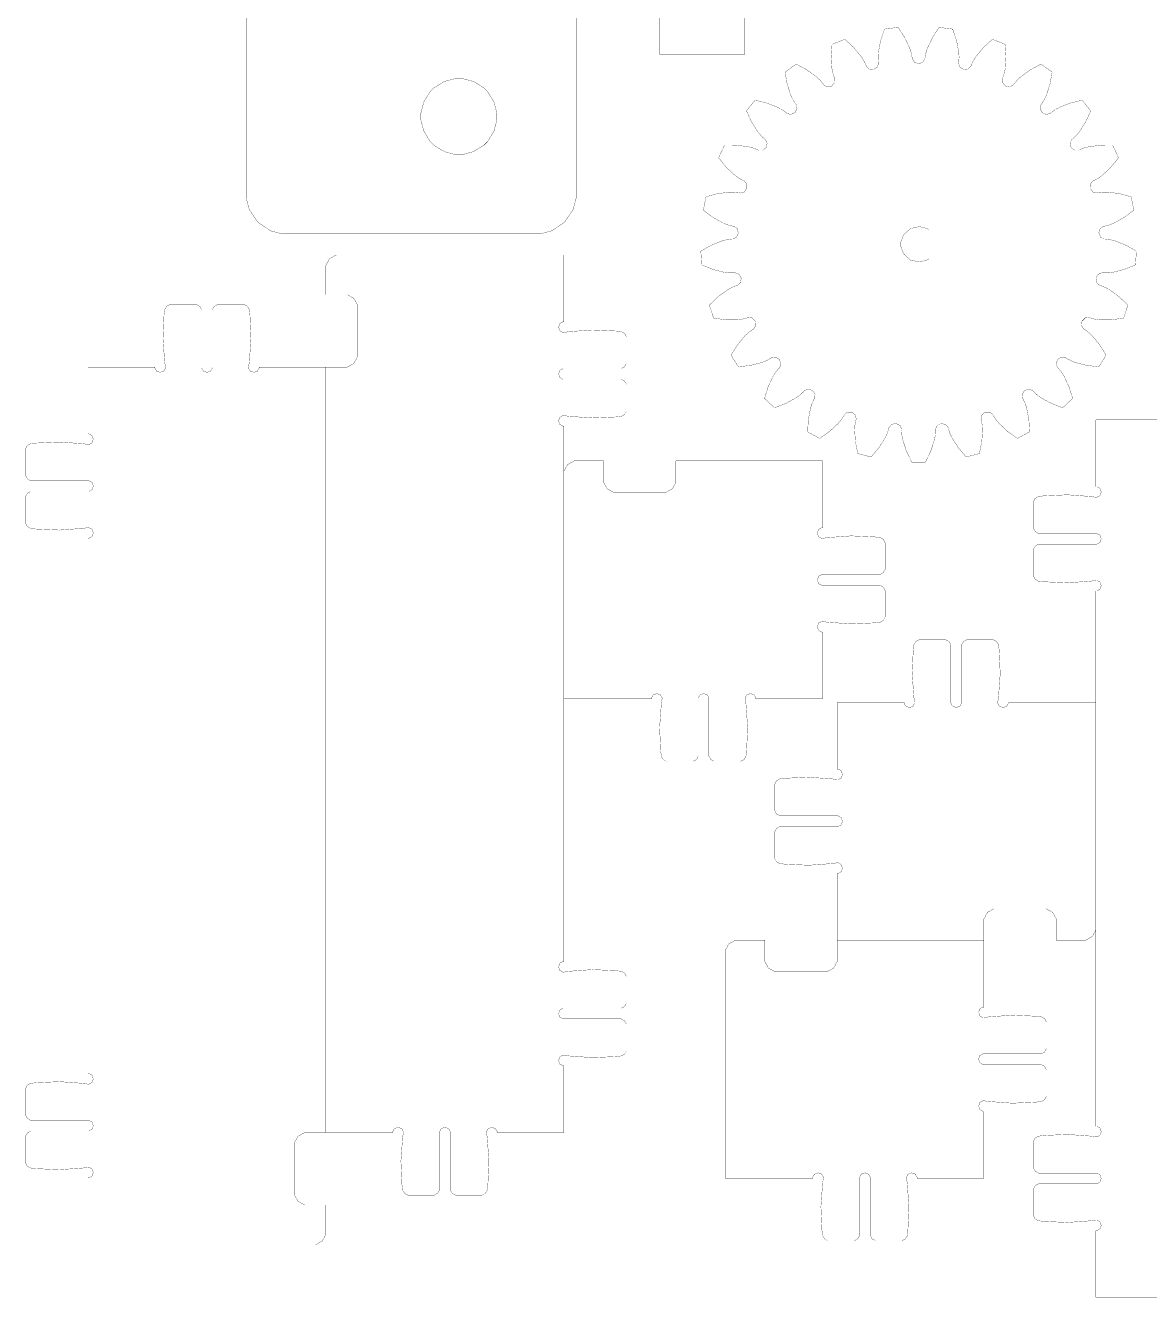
# Model space of a CAD drawing. Extents: x 0.1 to 11.9, y 0.1 to 11.9.
# Drawn here: x 4.918 to 8.461, y 0.097 to 4.106 of the extents above; entities that cross this region are included whole.
import ezdxf

# ---------------------------------------------------------------- set-up
doc = ezdxf.new("R2010")
doc.units = 0
doc.layers.get('0').update_dxf_attribs({"linetype": 'CONTINUOUS'})

msp = doc.modelspace()

# ---------------------------------------------------------------- linework, layer by layer
at = {"color": 1}
for points, const_width in [([(6.65414, 4.82053), (6.65414, 3.57443)], 0.00084), ([(6.91764, 4.01514), (6.91764, 4.22428)], 0.00084), ([(7.18539, 4.01514), (7.18539, 4.22428)], 0.00084), ([(5.61404, 4.19749), (5.61404, 3.57443)], 0.00084), ([(7.60682, 3.99154), (7.60585, 4.00667), (7.60678, 4.02219), (7.61382, 4.05875), (7.62597, 4.09472)], 0.000787), ([(7.66894, 4.10015), (7.66531, 4.09983), (7.6295, 4.09532), (7.62597, 4.09472)], 0.000787), ([(7.71317, 4.00493), (7.71035, 4.01986), (7.70557, 4.03467), (7.68967, 4.06831), (7.66894, 4.10015)], 0.000787), ([(7.75379, 4.00493), (7.75662, 4.01986), (7.76139, 4.03467), (7.77729, 4.06831), (7.79801, 4.10015)], 0.000787), ([(7.84099, 4.09472), (7.8374, 4.09532), (7.8016, 4.09983), (7.79801, 4.10015)], 0.000787), ([(7.86014, 3.99154), (7.86111, 4.00667), (7.86014, 4.02219), (7.85314, 4.05875), (7.84099, 4.09472)], 0.000787), ([(7.50097, 4.06261), (7.49756, 4.06142), (7.46397, 4.04818), (7.46067, 4.04671)], 0.000787), ([(7.56743, 3.98139), (7.56104, 3.99517), (7.55268, 4.00831), (7.52892, 4.03694), (7.50097, 4.06261)], 0.000787), ([(7.89953, 3.98139), (7.90593, 3.99517), (7.91428, 4.00831), (7.93804, 4.03694), (7.96599, 4.06261)], 0.000787), ([(8.00629, 4.04671), (8.00293, 4.04818), (7.96935, 4.06142), (7.96599, 4.06261)], 0.000787), ([(6.91764, 4.01514), (7.18539, 4.01514)], 0.00084), ([(7.46783, 3.94194), (7.46311, 3.95638), (7.46013, 3.97168), (7.4579, 4.00879), (7.46067, 4.04671)], 0.000787), ([(7.99914, 3.94194), (8.00385, 3.95638), (8.00678, 3.97168), (8.00906, 4.00879), (8.00629, 4.04671)], 0.000787), ([(7.3476, 3.98449), (7.34457, 3.98247), (7.31537, 3.96126), (7.31256, 3.95904)], 0.000787), ([(7.43218, 3.92236), (7.42253, 3.93408), (7.41118, 3.94476), (7.38108, 3.96658), (7.3476, 3.98449)], 0.000787), ([(7.56743, 3.98139), (7.56853, 3.97792), (7.57753, 3.96913), (7.5919, 3.96783), (7.60385, 3.97592), (7.60753, 3.98796), (7.60682, 3.99154)], 0.000787), ([(7.71317, 4.00493), (7.71332, 4.00131), (7.71989, 3.9905), (7.73346, 3.98574), (7.74701, 3.9905), (7.75358, 4.00125), (7.75379, 4.00493)], 0.000787), ([(7.86014, 3.99154), (7.85943, 3.98796), (7.86307, 3.97592), (7.875, 3.96783), (7.88937, 3.96913), (7.89839, 3.97792), (7.89953, 3.98139)], 0.000787), ([(8.03478, 3.92236), (8.04443, 3.93408), (8.05578, 3.94476), (8.08589, 3.96658), (8.11936, 3.98449)], 0.000787), ([(8.1544, 3.95904), (8.15153, 3.96126), (8.12235, 3.98247), (8.11936, 3.98449)], 0.000787), ([(7.34549, 3.85938), (7.33735, 3.87218), (7.33068, 3.88624), (7.31922, 3.92165), (7.31256, 3.95904)], 0.000787), ([(7.43218, 3.92236), (7.43414, 3.91928), (7.44504, 3.91303), (7.45925, 3.91531), (7.46881, 3.92611), (7.4694, 3.93864), (7.46783, 3.94194)], 0.000787), ([(7.99914, 3.94194), (7.9975, 3.93864), (7.9981, 3.92611), (8.00765, 3.91531), (8.02186, 3.91303), (8.03282, 3.91928), (8.03478, 3.92236)], 0.000787), ([(8.12147, 3.85938), (8.12961, 3.87218), (8.13629, 3.88624), (8.14774, 3.92165), (8.1544, 3.95904)], 0.000787), ([(7.21843, 3.87071), (7.21604, 3.868), (7.19303, 3.84017), (7.19081, 3.83729)], 0.000787), ([(7.31586, 3.83154), (7.3036, 3.8405), (7.28999, 3.84804), (7.25532, 3.86165), (7.21843, 3.87071)], 0.000787), ([(7.31586, 3.83154), (7.31853, 3.82904), (7.33062, 3.82568), (7.34381, 3.83149), (7.35042, 3.84424), (7.34782, 3.85656), (7.34549, 3.85938)], 0.000787), ([(8.12147, 3.85938), (8.11908, 3.85656), (8.11649, 3.84424), (8.1231, 3.83149), (8.13629, 3.82568), (8.14839, 3.82904), (8.1511, 3.83154)], 0.000787), ([(8.1511, 3.83154), (8.16336, 3.8405), (8.17697, 3.84804), (8.21158, 3.86165), (8.24854, 3.87071)], 0.000787), ([(8.2761, 3.83729), (8.27387, 3.84017), (8.25092, 3.868), (8.24854, 3.87071)], 0.000787), ([(7.24756, 3.74897), (7.23643, 3.75933), (7.22651, 3.77132), (7.20665, 3.80279), (7.19081, 3.83729)], 0.000787), ([(8.2194, 3.74897), (8.23053, 3.75933), (8.24046, 3.77132), (8.26031, 3.80279), (8.2761, 3.83729)], 0.000787), ([(7.22575, 3.71463), (7.21164, 3.72026), (7.19656, 3.72418), (7.15967, 3.72874), (7.12169, 3.72835)], 0.000787), ([(7.22575, 3.71463), (7.22894, 3.71283), (7.24154, 3.71262), (7.25287, 3.72151), (7.25608, 3.73557), (7.25054, 3.74685), (7.24756, 3.74897)], 0.000787), ([(8.2194, 3.74897), (8.21636, 3.74685), (8.21083, 3.73557), (8.21403, 3.72151), (8.22537, 3.71262), (8.23796, 3.71283), (8.24121, 3.71463)], 0.000787), ([(8.24121, 3.71463), (8.25532, 3.72026), (8.27035, 3.72418), (8.30729, 3.72874), (8.34526, 3.72835)], 0.000787), ([(7.12169, 3.72835), (7.12001, 3.72515), (7.10465, 3.69249), (7.10325, 3.68913)], 0.000787), ([(7.18012, 3.61768), (7.16683, 3.62494), (7.15419, 3.63411), (7.12711, 3.65961), (7.10325, 3.68913)], 0.000787), ([(8.28683, 3.61768), (8.30013, 3.62494), (8.31278, 3.63411), (8.33985, 3.65961), (8.36372, 3.68913)], 0.000787), ([(8.36372, 3.68913), (8.36225, 3.69249), (8.3469, 3.72515), (8.34526, 3.72835)], 0.000787), ([(7.16758, 3.579), (7.17111, 3.57807), (7.18332, 3.581), (7.19211, 3.59239), (7.19174, 3.60682), (7.18354, 3.61637), (7.18012, 3.61768)], 0.000787), ([(8.28683, 3.61768), (8.28336, 3.61637), (8.27518, 3.60682), (8.27479, 3.59239), (8.28358, 3.581), (8.29579, 3.57807), (8.29937, 3.579)], 0.000787), ([(5.73904, 3.44943), (5.72683, 3.44943), (5.69032, 3.45931), (5.65061, 3.48606), (5.62381, 3.52582), (5.61404, 3.56228), (5.61404, 3.57443)], 0.00084), ([(6.65414, 3.57443), (6.65414, 3.56228), (6.64432, 3.52582), (6.61751, 3.48606), (6.57781, 3.45931), (6.54129, 3.44943), (6.52914, 3.44943)], 0.00084), ([(7.16758, 3.579), (7.1525, 3.58094), (7.13693, 3.58094), (7.10004, 3.57622), (7.06337, 3.56635)], 0.000787), ([(8.29937, 3.579), (8.31446, 3.58094), (8.33003, 3.58094), (8.36692, 3.57622), (8.4036, 3.56635)], 0.000787), ([(7.06337, 3.5664), (7.06256, 3.56288), (7.05578, 3.52746), (7.05524, 3.52387)], 0.000787), ([(8.41174, 3.52387), (8.41114, 3.52746), (8.40435, 3.56288), (8.4036, 3.5664)], 0.000787), ([(7.14746, 3.47374), (7.13276, 3.47749), (7.11828, 3.48318), (7.08572, 3.50119), (7.05524, 3.52387)], 0.000787), ([(8.31944, 3.47374), (8.33421, 3.47749), (8.34868, 3.48318), (8.38124, 3.50119), (8.41174, 3.52387)], 0.000787), ([(5.73904, 3.44943), (6.52914, 3.44943)], 0.00084), ([(7.14492, 3.43317), (7.1486, 3.43317), (7.15972, 3.43901), (7.16536, 3.45226), (7.16146, 3.46615), (7.1511, 3.47331), (7.14746, 3.47374)], 0.000787), ([(7.76617, 3.46186), (7.76004, 3.46625), (7.73671, 3.47244), (7.70796, 3.46631), (7.68619, 3.44661), (7.67757, 3.42404), (7.67757, 3.4165), (7.67757, 3.40901), (7.68619, 3.38644), (7.70796, 3.36675), (7.73671, 3.36062), (7.76004, 3.36681), (7.76617, 3.37115)], 0.000787), ([(7.76617, 3.37115), (7.76617, 3.46186)], 0.000787), ([(8.31944, 3.47374), (8.31575, 3.47331), (8.30544, 3.46615), (8.30154, 3.45226), (8.30718, 3.43901), (8.31831, 3.43317), (8.32206, 3.43317)], 0.000787), ([(7.14492, 3.43317), (7.12989, 3.43132), (7.11481, 3.42746), (7.08018, 3.41368), (7.04715, 3.39501)], 0.000787), ([(8.32206, 3.43317), (8.33708, 3.43132), (8.35215, 3.42746), (8.38672, 3.41368), (8.41982, 3.39501)], 0.000787), ([(5.90483, 3.38276), (5.89785, 3.38276), (5.87696, 3.37125), (5.86546, 3.35042), (5.86546, 3.34343)], 0.00084), ([(5.90483, 3.38276), (6.61546, 3.38276)], 0.00084), ([(6.61546, 3.17215), (6.61546, 3.38276)], 0.00084), ([(7.04715, 3.39501), (7.04725, 3.39144), (7.04949, 3.35542), (7.04986, 3.35178)], 0.000787), ([(8.4171, 3.35178), (8.41743, 3.35542), (8.41971, 3.39144), (8.41982, 3.39501)], 0.000787), ([(5.86546, 3.25776), (5.86546, 3.34343)], 0.00084), ([(7.15164, 3.32622), (7.1365, 3.32622), (7.12104, 3.32818), (7.08501, 3.33746), (7.04986, 3.35183)], 0.000787), ([(8.31532, 3.32622), (8.33046, 3.32622), (8.34592, 3.32818), (8.38194, 3.33746), (8.4171, 3.35183)], 0.000787), ([(7.15929, 3.28629), (7.16282, 3.28722), (7.17215, 3.29563), (7.17432, 3.3099), (7.16704, 3.32232), (7.15528, 3.32671), (7.15164, 3.32622)], 0.000787), ([(8.31532, 3.32622), (8.31164, 3.32671), (8.29986, 3.32232), (8.29258, 3.3099), (8.29476, 3.29563), (8.3041, 3.28722), (8.30767, 3.28629)], 0.000787), ([(5.86546, 3.25776), (5.92562, 3.25776)], 0.00084), ([(5.965, 3.21843), (5.965, 3.22542), (5.95344, 3.24625), (5.93257, 3.25776), (5.92562, 3.25776)], 0.00084), ([(7.15929, 3.28629), (7.14512, 3.28071), (7.13151, 3.27328), (7.10146, 3.25131), (7.07406, 3.22504)], 0.000787), ([(8.30767, 3.28629), (8.32178, 3.28071), (8.33544, 3.27328), (8.3655, 3.25131), (8.3929, 3.22504)], 0.000787), ([(5.35704, 3.20936), (5.35504, 3.19444), (5.35172, 3.11942), (5.35715, 3.04449), (5.35954, 3.02957)], 0.00084), ([(5.37657, 3.22646), (5.37332, 3.22646), (5.36356, 3.22157), (5.35736, 3.21181), (5.35704, 3.20936)], 0.00084), ([(5.45404, 3.22646), (5.37657, 3.22646)], 0.00084), ([(5.47374, 3.20676), (5.47374, 3.21029), (5.46793, 3.22071), (5.45751, 3.22646), (5.45404, 3.22646)], 0.00084), ([(5.52686, 3.22646), (5.52339, 3.22646), (5.51297, 3.22071), (5.50722, 3.21029), (5.50722, 3.20676)], 0.00084), ([(5.52686, 3.22646), (5.60439, 3.22646)], 0.00084), ([(5.62386, 3.20936), (5.62354, 3.21181), (5.61729, 3.22157), (5.60758, 3.22646), (5.60439, 3.22646)], 0.00084), ([(5.62136, 3.02957), (5.62375, 3.04449), (5.62918, 3.11942), (5.62582, 3.19444), (5.62386, 3.20936)], 0.00084), ([(5.965, 3.06896), (5.965, 3.21843)], 0.00084), ([(7.07406, 3.22504), (7.07503, 3.22157), (7.08615, 3.18722), (7.0874, 3.18381)], 0.000787), ([(8.37956, 3.18381), (8.38075, 3.18722), (8.39188, 3.22157), (8.3929, 3.22504)], 0.000787), ([(5.47374, 3.02957), (5.47374, 3.20676)], 0.00084), ([(5.50722, 3.02957), (5.50722, 3.20676)], 0.00084), ([(6.61546, 3.17215), (6.61231, 3.17215), (6.60286, 3.16694), (6.59868, 3.15543), (6.60286, 3.14393), (6.61231, 3.13867), (6.61546, 3.13867)], 0.00084), ([(7.19239, 3.18435), (7.17768, 3.18056), (7.16228, 3.1786), (7.12506, 3.17871), (7.0874, 3.18386)], 0.000787), ([(7.20969, 3.14757), (7.21289, 3.14936), (7.21983, 3.15983), (7.21843, 3.17421), (7.20828, 3.1844), (7.19575, 3.18576), (7.19239, 3.18435)], 0.000787), ([(8.27458, 3.18435), (8.27115, 3.18576), (8.25862, 3.1844), (8.24849, 3.17421), (8.24707, 3.15983), (8.25401, 3.14936), (8.25726, 3.14757)], 0.000787), ([(8.27458, 3.18435), (8.28928, 3.18056), (8.30469, 3.1786), (8.3419, 3.17871), (8.37956, 3.18386)], 0.000787), ([(6.79519, 3.14117), (6.78028, 3.14318), (6.70524, 3.14654), (6.63032, 3.14111), (6.61546, 3.13867)], 0.00084), ([(6.81233, 3.12169), (6.81233, 3.12494), (6.8074, 3.13471), (6.79764, 3.1409), (6.79519, 3.14117)], 0.00084), ([(7.20969, 3.14757), (7.19743, 3.13867), (7.18604, 3.12804), (7.16237, 3.09933), (7.14236, 3.06706)], 0.000787), ([(8.25726, 3.14757), (8.26953, 3.13867), (8.28093, 3.12804), (8.30458, 3.09933), (8.3246, 3.06706)], 0.000787), ([(6.81233, 3.04422), (6.81233, 3.12169)], 0.00084), ([(5.92562, 3.02957), (5.93257, 3.02957), (5.95344, 3.04113), (5.965, 3.06201), (5.965, 3.06896)], 0.00084), ([(7.14236, 3.06706), (7.14421, 3.06396), (7.16351, 3.03347), (7.16558, 3.03049)], 0.000787), ([(7.26714, 3.05713), (7.25385, 3.04975), (7.23936, 3.044), (7.20335, 3.03483), (7.16558, 3.03049)], 0.000787), ([(7.29303, 3.02576), (7.29568, 3.02832), (7.29981, 3.04021), (7.29486, 3.05371), (7.28256, 3.06114), (7.27007, 3.05935), (7.26714, 3.05713)], 0.000787), ([(8.19982, 3.05713), (8.19683, 3.05935), (8.18435, 3.06114), (8.17204, 3.05371), (8.16704, 3.04021), (8.17117, 3.02832), (8.17389, 3.02576)], 0.000787), ([(8.19982, 3.05713), (8.21311, 3.04975), (8.2276, 3.044), (8.26361, 3.03483), (8.30137, 3.03049)], 0.000787), ([(8.30137, 3.03049), (8.30339, 3.03347), (8.32275, 3.06396), (8.3246, 3.06706)], 0.000787), ([(5.32611, 3.02957), (5.11546, 3.02957)], 0.00084), ([(5.11546, 3.02957), (5.11546, 2.81896)], 0.00084), ([(5.32611, 3.02957), (5.32611, 3.02647), (5.33132, 3.01708), (5.34283, 3.01292), (5.35428, 3.01708), (5.35954, 3.02647), (5.35954, 3.02957)], 0.00084), ([(5.47374, 3.02957), (5.47374, 3.02647), (5.47894, 3.01708), (5.49046, 3.01292), (5.5019, 3.01708), (5.50717, 3.02647), (5.50722, 3.02957)], 0.00084), ([(5.62136, 3.02957), (5.62136, 3.02647), (5.62657, 3.01708), (5.63807, 3.01292), (5.64958, 3.01708), (5.65483, 3.02647), (5.65483, 3.02957)], 0.00084), ([(5.86546, 3.02957), (5.65483, 3.02957)], 0.00084), ([(5.86546, 3.02957), (5.92562, 3.02957)], 0.00084), ([(5.86546, 0.616754), (5.86546, 3.02957)], 0.00084), ([(6.61546, 3.02453), (6.61231, 3.02453), (6.60286, 3.01932), (6.59868, 3.00782), (6.60286, 2.99631), (6.61231, 2.99104), (6.61546, 2.99104)], 0.00084), ([(6.61546, 3.02453), (6.79264, 3.02453)], 0.00084), ([(6.79264, 3.02453), (6.79611, 3.02453), (6.80653, 3.03033), (6.81233, 3.04075), (6.81233, 3.04422)], 0.00084), ([(7.29303, 3.02576), (7.28336, 3.01411), (7.27496, 3.00097), (7.25917, 2.96729), (7.24783, 2.93099)], 0.000787), ([(8.17389, 3.02576), (8.1836, 3.01411), (8.19194, 3.00097), (8.20774, 2.96729), (8.21907, 2.93099)], 0.000787), ([(6.61546, 2.99104), (6.79264, 2.99104)], 0.00084), ([(6.81233, 2.97136), (6.81233, 2.97487), (6.80653, 2.98529), (6.79611, 2.99104), (6.79264, 2.99104)], 0.00084), ([(6.81233, 2.97136), (6.81233, 2.89387)], 0.00084), ([(7.24783, 2.93099), (7.25037, 2.92844), (7.27669, 2.90375), (7.2794, 2.90136)], 0.000787), ([(7.37115, 2.95242), (7.36014, 2.942), (7.34754, 2.93283), (7.31489, 2.91493), (7.2794, 2.90136)], 0.000787), ([(7.40408, 2.9285), (7.40603, 2.93164), (7.40707, 2.94417), (7.39887, 2.95606), (7.38504, 2.96012), (7.37343, 2.95529), (7.37115, 2.95242)], 0.000787), ([(7.40408, 2.9285), (7.39757, 2.91476), (7.39274, 2.90001), (7.38579, 2.86344), (7.38385, 2.82553)], 0.000787), ([(8.09581, 2.95242), (8.09347, 2.95529), (8.08188, 2.96012), (8.06803, 2.95606), (8.05985, 2.94417), (8.06087, 2.93164), (8.06287, 2.9285)], 0.000787), ([(8.06287, 2.9285), (8.06939, 2.91476), (8.07422, 2.90001), (8.08111, 2.86344), (8.08311, 2.82553)], 0.000787), ([(8.09581, 2.95242), (8.10682, 2.942), (8.11942, 2.93283), (8.15207, 2.91493), (8.1875, 2.90136)], 0.000787), ([(8.1875, 2.90136), (8.19021, 2.90375), (8.21653, 2.92844), (8.21907, 2.93099)], 0.000787), ([(6.79519, 2.87435), (6.79764, 2.87468), (6.8074, 2.88092), (6.81233, 2.89068), (6.81233, 2.89387)], 0.00084), ([(7.53575, 2.86193), (7.53689, 2.86546), (7.53478, 2.87782), (7.52393, 2.88732), (7.5095, 2.88781), (7.49946, 2.88026), (7.49794, 2.8769)], 0.000787), ([(7.96903, 2.8769), (7.96744, 2.88026), (7.95742, 2.88781), (7.94299, 2.88732), (7.93212, 2.87782), (7.93001, 2.86546), (7.93121, 2.86193)], 0.000787), ([(6.61546, 2.8769), (6.61231, 2.8769), (6.60286, 2.87169), (6.59868, 2.86019), (6.60286, 2.84868), (6.61231, 2.84343), (6.61546, 2.84343)], 0.00084), ([(6.61546, 2.8769), (6.63032, 2.87451), (6.70524, 2.86908), (6.78028, 2.8724), (6.79519, 2.87435)], 0.00084), ([(7.49794, 2.8769), (7.48986, 2.86404), (7.47993, 2.85206), (7.45281, 2.82661), (7.42182, 2.80464)], 0.000787), ([(7.53575, 2.86193), (7.53288, 2.847), (7.5319, 2.83149), (7.53429, 2.79432), (7.54183, 2.75711)], 0.000787), ([(7.6799, 2.83018), (7.68012, 2.83388), (7.67497, 2.84538), (7.66211, 2.85183), (7.64806, 2.84874), (7.64019, 2.83892), (7.63954, 2.83529)], 0.000787), ([(7.82742, 2.83529), (7.82671, 2.83892), (7.81885, 2.84874), (7.80479, 2.85183), (7.79194, 2.84538), (7.78678, 2.83388), (7.78706, 2.83018)], 0.000787), ([(7.93121, 2.86193), (7.93408, 2.847), (7.93506, 2.83149), (7.93267, 2.79432), (7.92513, 2.75711)], 0.000787), ([(7.96903, 2.8769), (7.97711, 2.86404), (7.98699, 2.85206), (8.01417, 2.82661), (8.04514, 2.80464)], 0.000787), ([(8.50315, 2.86328), (8.29249, 2.86328)], 0.00084), ([(8.29249, 2.86328), (8.29249, 2.65261)], 0.00084), ([(5.11546, 2.78549), (5.11854, 2.78549), (5.12799, 2.79075), (5.13217, 2.80225), (5.12799, 2.81375), (5.11854, 2.81896), (5.11546, 2.81896)], 0.00084), ([(6.61546, 1.15614), (6.61546, 2.84343)], 0.00084), ([(7.38385, 2.82553), (7.38693, 2.82368), (7.41857, 2.80632), (7.42182, 2.80464)], 0.000787), ([(7.63954, 2.83529), (7.63488, 2.82081), (7.62831, 2.80675), (7.60829, 2.77533), (7.58376, 2.74636)], 0.000787), ([(7.6799, 2.83018), (7.68083, 2.815), (7.68371, 2.79975), (7.69526, 2.76438), (7.71181, 2.73014)], 0.000787), ([(7.78706, 2.83018), (7.78614, 2.815), (7.78326, 2.79975), (7.77171, 2.76438), (7.75515, 2.73014)], 0.000787), ([(7.82742, 2.83529), (7.83203, 2.82081), (7.83865, 2.80675), (7.85867, 2.77533), (7.88319, 2.74636)], 0.000787), ([(8.04514, 2.80464), (8.04833, 2.80632), (8.07997, 2.82368), (8.08311, 2.82553)], 0.000787), ([(4.93571, 2.78803), (4.93326, 2.78771), (4.9235, 2.78153), (4.91862, 2.77175), (4.91862, 2.7685)], 0.00084), ([(4.91862, 2.69103), (4.91862, 2.7685)], 0.00084), ([(5.11546, 2.78549), (5.10058, 2.78792), (5.02567, 2.79335), (4.95063, 2.79004), (4.93571, 2.78803)], 0.00084), ([(6.65483, 2.73378), (6.64785, 2.73378), (6.62696, 2.72228), (6.61546, 2.70144), (6.61546, 2.69444)], 0.00084), ([(6.65483, 2.73378), (6.74046, 2.73378)], 0.00084), ([(6.74046, 2.73378), (6.74046, 2.67367)], 0.00084), ([(6.96864, 2.73378), (7.43093, 2.73378)], 0.00084), ([(6.96864, 2.73378), (6.96864, 2.67367)], 0.00084), ([(7.43093, 2.52317), (7.43093, 2.73378)], 0.00084), ([(7.54183, 2.75711), (7.54525, 2.75612), (7.58024, 2.74718), (7.58376, 2.74636)], 0.000787), ([(7.71181, 2.73014), (7.71539, 2.73004), (7.75151, 2.73004), (7.75515, 2.73014)], 0.000787), ([(7.88319, 2.74636), (7.88672, 2.74718), (7.92165, 2.75612), (7.92513, 2.75711)], 0.000787), ([(4.91862, 2.69103), (4.91862, 2.68756), (4.92437, 2.67714), (4.93479, 2.67133), (4.93832, 2.67133)], 0.00084), ([(5.11546, 2.67133), (4.93832, 2.67133)], 0.00084), ([(5.11546, 2.63786), (5.11854, 2.63786), (5.12799, 2.64312), (5.13217, 2.65462), (5.12799, 2.66612), (5.11854, 2.67133), (5.11546, 2.67133)], 0.00084), ([(6.74046, 2.67367), (6.74046, 2.66672), (6.75196, 2.64583), (6.77285, 2.63428), (6.77983, 2.63428)], 0.00084), ([(6.92925, 2.63428), (6.93619, 2.63428), (6.95708, 2.64583), (6.96864, 2.66672), (6.96864, 2.67367)], 0.00084), ([(8.29249, 2.61919), (8.29557, 2.61919), (8.30501, 2.62446), (8.30925, 2.6359), (8.30501, 2.6474), (8.29557, 2.65261), (8.29249, 2.65261)], 0.00084), ([(4.93832, 2.63786), (4.93479, 2.63786), (4.92437, 2.63211), (4.91862, 2.62169), (4.91862, 2.61817)], 0.00084), ([(4.91862, 2.61817), (4.91862, 2.54069)], 0.00084), ([(5.11546, 2.63786), (4.93832, 2.63786)], 0.00084), ([(6.77983, 2.63428), (6.92925, 2.63428)], 0.00084), ([(8.11274, 2.62169), (8.11029, 2.62136), (8.10053, 2.61518), (8.09565, 2.60542), (8.09565, 2.60215)], 0.00084), ([(8.29249, 2.61919), (8.27761, 2.62158), (8.20269, 2.62701), (8.12765, 2.62369), (8.11274, 2.62169)], 0.00084), ([(8.09565, 2.52468), (8.09565, 2.60215)], 0.00084), ([(4.91862, 2.54069), (4.91862, 2.53749), (4.9235, 2.52772), (4.93326, 2.52149), (4.93571, 2.52115)], 0.00084), ([(4.93571, 2.52115), (4.95063, 2.51921), (5.02567, 2.5159), (5.10058, 2.52132), (5.11546, 2.52371)], 0.00084), ([(5.11546, 2.49024), (5.11854, 2.49024), (5.12799, 2.4955), (5.13217, 2.507), (5.12799, 2.5185), (5.11854, 2.52371), (5.11546, 2.52371)], 0.00084), ([(5.11546, 2.49024), (5.11546, 0.802951)], 0.00084), ([(7.43093, 2.52317), (7.42779, 2.52317), (7.4184, 2.51796), (7.41422, 2.50646), (7.4184, 2.49496), (7.42779, 2.48969), (7.43093, 2.48969)], 0.00084), ([(7.61068, 2.49224), (7.59571, 2.49425), (7.52067, 2.49756), (7.44581, 2.49214), (7.43093, 2.48969)], 0.00084), ([(7.62776, 2.47271), (7.62776, 2.47597), (7.62289, 2.48574), (7.61313, 2.49192), (7.61068, 2.49224)], 0.00084), ([(8.09565, 2.52468), (8.09565, 2.52121), (8.1014, 2.51079), (8.11182, 2.50499), (8.11535, 2.50499)], 0.00084), ([(8.29249, 2.50499), (8.11535, 2.50499)], 0.00084), ([(8.29249, 2.47151), (8.29557, 2.47151), (8.30501, 2.47678), (8.30919, 2.48828), (8.30501, 2.49978), (8.29557, 2.50499), (8.29249, 2.50499)], 0.00084), ([(7.62776, 2.39524), (7.62776, 2.47271)], 0.00084), ([(8.11535, 2.47151), (8.11182, 2.47151), (8.1014, 2.46576), (8.09565, 2.45535), (8.09565, 2.45188)], 0.00084), ([(8.09565, 2.45188), (8.09565, 2.37435)], 0.00084), ([(8.29249, 2.47151), (8.11535, 2.47151)], 0.00084), ([(7.43093, 2.37554), (7.42779, 2.37554), (7.4184, 2.37033), (7.41422, 2.35883), (7.4184, 2.34733), (7.42779, 2.34207), (7.43093, 2.34207)], 0.00084), ([(7.43093, 2.37554), (7.60807, 2.37554)], 0.00084), ([(7.60807, 2.37554), (7.61154, 2.37554), (7.62196, 2.38135), (7.62776, 2.39176), (7.62776, 2.39524)], 0.00084), ([(8.09565, 2.37435), (8.09565, 2.37115), (8.10053, 2.36143), (8.11029, 2.35519), (8.11274, 2.35487)], 0.00084), ([(7.43093, 2.34207), (7.60807, 2.34207)], 0.00084), ([(7.62776, 2.32237), (7.62776, 2.3259), (7.62196, 2.33632), (7.61154, 2.34207), (7.60807, 2.34207)], 0.00084), ([(8.11274, 2.35487), (8.12765, 2.35292), (8.20269, 2.34956), (8.27761, 2.35499), (8.29249, 2.35736)], 0.00084), ([(8.29249, 2.32389), (8.29557, 2.32389), (8.30501, 2.32915), (8.30919, 2.34065), (8.30501, 2.35215), (8.29557, 2.35736), (8.29249, 2.35736)], 0.00084), ([(7.62776, 2.32237), (7.62776, 2.2449)], 0.00084), ([(8.29249, 2.32389), (8.29249, 0.63661)], 0.00084), ([(7.61068, 2.22538), (7.61313, 2.22569), (7.62289, 2.23193), (7.62776, 2.24169), (7.62776, 2.2449)], 0.00084), ([(7.43093, 2.22792), (7.42779, 2.22792), (7.4184, 2.22265), (7.41422, 2.21121), (7.4184, 2.19971), (7.42779, 2.19444), (7.43093, 2.19444)], 0.00084), ([(7.43093, 2.22792), (7.44581, 2.22553), (7.52067, 2.22011), (7.59571, 2.22342), (7.61068, 2.22538)], 0.00084), ([(7.43093, 1.98378), (7.43093, 2.19444)], 0.00084), ([(7.73813, 2.16997), (7.73486, 2.16997), (7.7251, 2.1651), (7.71892, 2.15533), (7.71864, 2.15289)], 0.00084), ([(7.8156, 2.16997), (7.73813, 2.16997)], 0.00084), ([(7.83529, 2.15028), (7.83529, 2.15381), (7.82949, 2.16422), (7.81907, 2.16997), (7.8156, 2.16997)], 0.00084), ([(7.88846, 2.16997), (7.88493, 2.16997), (7.87451, 2.16422), (7.86876, 2.15381), (7.86876, 2.15028)], 0.00084), ([(7.88846, 2.16997), (7.96593, 2.16997)], 0.00084), ([(7.98546, 2.15289), (7.98514, 2.15533), (7.97889, 2.1651), (7.96912, 2.16997), (7.96593, 2.16997)], 0.00084), ([(7.71864, 2.15289), (7.71664, 2.13797), (7.71326, 2.06293), (7.71869, 1.98801), (7.72114, 1.97314)], 0.00084), ([(7.83529, 1.97314), (7.83529, 2.15028)], 0.00084), ([(7.86876, 1.97314), (7.86876, 2.15028)], 0.00084), ([(7.98292, 1.97314), (7.98529, 1.98801), (7.99072, 2.06293), (7.98742, 2.13797), (7.98546, 2.15289)], 0.00084), ([(6.61546, 1.98378), (6.89154, 1.98378)], 0.00084), ([(6.92503, 1.98378), (6.92503, 1.98693), (6.91976, 1.99636), (6.90826, 2.00054), (6.89675, 1.99636), (6.89154, 1.98693), (6.89154, 1.98378)], 0.00084), ([(6.92503, 1.98378), (6.92264, 1.96892), (6.91721, 1.89404), (6.92051, 1.81901), (6.92253, 1.80404)], 0.00084), ([(7.07264, 1.98378), (7.07264, 1.98693), (7.06739, 1.99636), (7.05593, 2.00054), (7.04443, 1.99636), (7.03922, 1.98693), (7.03922, 1.98378)], 0.00084), ([(7.03922, 1.98378), (7.03922, 1.80664)], 0.00084), ([(7.07264, 1.98378), (7.07264, 1.80664)], 0.00084), ([(7.22032, 1.98378), (7.22032, 1.98693), (7.21506, 1.99636), (7.20356, 2.00054), (7.19206, 1.99636), (7.18685, 1.98693), (7.18685, 1.98378)], 0.00084), ([(7.18935, 1.80404), (7.19129, 1.81901), (7.19461, 1.89404), (7.18924, 1.96892), (7.18685, 1.98378)], 0.00084), ([(7.22032, 1.98378), (7.43093, 1.98378)], 0.00084), ([(7.68767, 1.97314), (7.47706, 1.97314)], 0.00084), ([(7.47706, 1.97314), (7.47706, 1.76253)], 0.00084), ([(7.68767, 1.97314), (7.68767, 1.97006), (7.69288, 1.96061), (7.70438, 1.95643), (7.71588, 1.96061), (7.72114, 1.97006), (7.72114, 1.97314)], 0.00084), ([(7.83529, 1.97314), (7.83529, 1.97006), (7.8405, 1.96061), (7.852, 1.95643), (7.8635, 1.96061), (7.86876, 1.97006), (7.86876, 1.97314)], 0.00084), ([(7.98292, 1.97314), (7.98292, 1.97006), (7.98813, 1.96061), (7.99963, 1.95643), (8.01113, 1.96061), (8.01639, 1.97006), (8.01639, 1.97314)], 0.00084), ([(8.29249, 1.97314), (8.01639, 1.97314)], 0.00084), ([(6.92253, 1.80404), (6.92285, 1.8016), (6.92904, 1.79183), (6.93881, 1.78694), (6.94206, 1.78694)], 0.00084), ([(7.01953, 1.78694), (7.023, 1.78694), (7.03342, 1.79275), (7.03922, 1.80317), (7.03922, 1.80664)], 0.00084), ([(7.07264, 1.80664), (7.07264, 1.80317), (7.0784, 1.79275), (7.08882, 1.78694), (7.09233, 1.78694)], 0.00084), ([(7.16982, 1.78694), (7.17301, 1.78694), (7.18278, 1.79183), (7.18901, 1.8016), (7.18935, 1.80404)], 0.00084), ([(7.01953, 1.78694), (6.94206, 1.78694)], 0.00084), ([(7.09233, 1.78694), (7.16982, 1.78694)], 0.00084), ([(7.29725, 1.73156), (7.29482, 1.73122), (7.28504, 1.72504), (7.28017, 1.71528), (7.28017, 1.71203)], 0.00084), ([(7.47706, 1.72906), (7.46213, 1.73144), (7.38721, 1.73688), (7.31218, 1.73356), (7.29725, 1.73156)], 0.00084), ([(7.47706, 1.72906), (7.48014, 1.72906), (7.48953, 1.73432), (7.49371, 1.74582), (7.48953, 1.75726), (7.48014, 1.76253), (7.47706, 1.76253)], 0.00084), ([(7.28017, 1.63456), (7.28017, 1.71203)], 0.00084), ([(7.28017, 1.63456), (7.28017, 1.63108), (7.28592, 1.62067), (7.29633, 1.61486), (7.29986, 1.61486)], 0.00084), ([(7.47706, 1.61486), (7.29986, 1.61486)], 0.00084), ([(7.47706, 1.58138), (7.48014, 1.58143), (7.48953, 1.58669), (7.49371, 1.59814), (7.48953, 1.60965), (7.48014, 1.61486), (7.47706, 1.61486)], 0.00084), ([(7.29986, 1.58138), (7.29633, 1.58138), (7.28592, 1.57563), (7.28017, 1.56521), (7.28017, 1.56174)], 0.00084), ([(7.47706, 1.58138), (7.29986, 1.58138)], 0.00084), ([(7.28017, 1.56174), (7.28017, 1.48421)], 0.00084), ([(7.28017, 1.48421), (7.28017, 1.48101), (7.28504, 1.47131), (7.29482, 1.46506), (7.29725, 1.46474)], 0.00084), ([(7.29725, 1.46474), (7.31218, 1.46278), (7.38721, 1.45942), (7.46213, 1.46485), (7.47706, 1.46724)], 0.00084), ([(7.47706, 1.43375), (7.48014, 1.43375), (7.48953, 1.43901), (7.49371, 1.45053), (7.48953, 1.46203), (7.48014, 1.46724), (7.47706, 1.46724)], 0.00084), ([(7.47706, 1.43375), (7.47706, 1.22314)], 0.00084), ([(7.97868, 1.32265), (7.97168, 1.32265), (7.95079, 1.31114), (7.93929, 1.29031), (7.93929, 1.28331)], 0.00084), ([(7.93929, 1.22314), (7.93929, 1.28331)], 0.00084), ([(8.12815, 1.32265), (7.97868, 1.32265)], 0.00084), ([(8.16749, 1.28331), (8.16749, 1.29031), (8.15593, 1.31114), (8.1351, 1.32265), (8.12815, 1.32265)], 0.00084), ([(8.16749, 1.22314), (8.16749, 1.28331)], 0.00084), ([(8.25315, 1.22314), (8.2601, 1.22314), (8.28093, 1.2347), (8.29249, 1.25559), (8.29249, 1.26253)], 0.00084), ([(7.16319, 1.22314), (7.15619, 1.22314), (7.13536, 1.21164), (7.12386, 1.19076), (7.12386, 1.18376)], 0.00084), ([(7.16319, 1.22314), (7.24886, 1.22314)], 0.00084), ([(7.24886, 1.22314), (7.24886, 1.16298)], 0.00084), ([(7.93929, 1.22314), (7.47706, 1.22314)], 0.00084), ([(7.47706, 1.22314), (7.47706, 1.16298)], 0.00084), ([(7.93929, 1.01253), (7.93929, 1.22314)], 0.00084), ([(8.25315, 1.22314), (8.16749, 1.22314)], 0.00084), ([(7.12386, 0.473144), (7.12386, 1.18376)], 0.00084), ([(7.24886, 1.16298), (7.24886, 1.15603), (7.26036, 1.13515), (7.28119, 1.12359), (7.28819, 1.12359)], 0.00084), ([(7.43767, 1.12359), (7.44461, 1.12359), (7.4655, 1.13515), (7.47706, 1.15603), (7.47706, 1.16298)], 0.00084), ([(6.61546, 1.15614), (6.61231, 1.15614), (6.60286, 1.15093), (6.59868, 1.13943), (6.60286, 1.12793), (6.61231, 1.12267), (6.61546, 1.12267)], 0.00084), ([(6.79519, 1.12516), (6.78028, 1.12717), (6.70524, 1.13053), (6.63032, 1.12511), (6.61546, 1.12267)], 0.00084), ([(6.81233, 1.10569), (6.81233, 1.10894), (6.8074, 1.11865), (6.79764, 1.12484), (6.79519, 1.12516)], 0.00084), ([(7.28819, 1.12359), (7.43767, 1.12359)], 0.00084), ([(6.81233, 1.02816), (6.81233, 1.10569)], 0.00084), ([(6.61546, 1.00852), (6.61231, 1.00852), (6.60286, 1.00331), (6.59868, 0.991808), (6.60286, 0.980306), (6.61231, 0.975043), (6.61546, 0.975043)], 0.00084), ([(6.61546, 1.00852), (6.79264, 1.00852)], 0.00084), ([(6.79264, 1.00852), (6.79611, 1.00852), (6.80653, 1.01427), (6.81233, 1.02468), (6.81233, 1.02816)], 0.00084), ([(7.93929, 1.01253), (7.93614, 1.01253), (7.92676, 1.00727), (7.92258, 0.995822), (7.92676, 0.984321), (7.93614, 0.979058), (7.93929, 0.979058)], 0.00084), ([(6.61546, 0.975043), (6.79264, 0.975043)], 0.00084), ([(6.81233, 0.95535), (6.81233, 0.958876), (6.80653, 0.969293), (6.79611, 0.975043), (6.79264, 0.975043)], 0.00084), ([(8.11908, 0.981554), (8.10411, 0.983561), (8.02908, 0.986871), (7.95415, 0.981446), (7.93929, 0.979058)], 0.00084), ([(8.13618, 0.962022), (8.13618, 0.965278), (8.13129, 0.975043), (8.12153, 0.981228), (8.11908, 0.981554)], 0.00084), ([(8.13618, 0.884549), (8.13618, 0.962022)], 0.00084), ([(6.81233, 0.95535), (6.81233, 0.877875)], 0.00084), ([(8.11649, 0.864854), (8.11996, 0.864854), (8.13038, 0.87066), (8.13618, 0.881076), (8.13618, 0.884549)], 0.00084), ([(6.61546, 0.86084), (6.61231, 0.86084), (6.60286, 0.855632), (6.59868, 0.844129), (6.60286, 0.832682), (6.61231, 0.827419), (6.61546, 0.827419)], 0.00084), ([(6.61546, 0.86084), (6.63032, 0.858453), (6.70524, 0.853082), (6.78028, 0.856392), (6.79519, 0.858344)], 0.00084), ([(6.79519, 0.858344), (6.79764, 0.858669), (6.8074, 0.864908), (6.81233, 0.874675), (6.81233, 0.877875)], 0.00084), ([(7.93929, 0.864854), (7.93614, 0.864854), (7.92676, 0.859646), (7.92258, 0.848144), (7.92676, 0.836697), (7.93614, 0.831435), (7.93929, 0.831381)], 0.00084), ([(7.93929, 0.864854), (8.11649, 0.864854)], 0.00084), ([(5.11546, 0.769476), (5.11854, 0.769476), (5.12799, 0.77474), (5.13217, 0.786242), (5.12799, 0.797743), (5.11854, 0.802951), (5.11546, 0.802951)], 0.00084), ([(6.61546, 0.616754), (6.61546, 0.827419)], 0.00084), ([(7.93929, 0.831381), (8.11649, 0.831381)], 0.00084), ([(8.13618, 0.81174), (8.13618, 0.815213), (8.13038, 0.825629), (8.11996, 0.831381), (8.11649, 0.831381)], 0.00084), ([(8.13618, 0.81174), (8.13618, 0.734213)], 0.00084), ([(4.93571, 0.771972), (4.93326, 0.771701), (4.9235, 0.765517), (4.91862, 0.755751), (4.91862, 0.752496)], 0.00084), ([(5.11546, 0.769476), (5.10058, 0.771918), (5.02567, 0.777344), (4.95063, 0.773981), (4.93571, 0.771972)], 0.00084), ([(4.91862, 0.675022), (4.91862, 0.752496)], 0.00084), ([(8.11908, 0.714735), (8.12153, 0.715061), (8.13129, 0.7213), (8.13618, 0.731011), (8.13618, 0.734213)], 0.00084), ([(7.93929, 0.717231), (7.93614, 0.717231), (7.92676, 0.712022), (7.92258, 0.700521), (7.92676, 0.689019), (7.93614, 0.683757), (7.93929, 0.683757)], 0.00084), ([(7.93929, 0.717231), (7.95415, 0.714844), (8.02908, 0.709418), (8.10411, 0.712782), (8.11908, 0.714735)], 0.00084), ([(7.93929, 0.473144), (7.93929, 0.683757)], 0.00084), ([(4.91862, 0.675022), (4.91862, 0.67155), (4.92437, 0.661133), (4.93479, 0.655328), (4.93832, 0.655328)], 0.00084), ([(5.11546, 0.655328), (4.93832, 0.655328)], 0.00084), ([(5.11546, 0.621853), (5.11854, 0.621853), (5.12799, 0.627115), (5.13217, 0.638618), (5.12799, 0.650119), (5.11854, 0.655328), (5.11546, 0.655328)], 0.00084), ([(4.93832, 0.621853), (4.93479, 0.621853), (4.92437, 0.616103), (4.91862, 0.605686), (4.91862, 0.60216)], 0.00084), ([(4.91862, 0.60216), (4.91862, 0.524685)], 0.00084), ([(5.11546, 0.621853), (4.93832, 0.621853)], 0.00084), ([(5.80528, 0.616754), (5.79829, 0.616754), (5.77746, 0.605251), (5.76594, 0.584418), (5.76594, 0.577419)], 0.00084), ([(5.86546, 0.616754), (5.80528, 0.616754)], 0.00084), ([(5.86546, 0.616754), (6.07611, 0.616754)], 0.00084), ([(6.10954, 0.616754), (6.10954, 0.6199), (6.10428, 0.629286), (6.09283, 0.633464), (6.08132, 0.629286), (6.07611, 0.6199), (6.07611, 0.616754)], 0.00084), ([(6.10954, 0.616754), (6.10715, 0.601887), (6.10172, 0.527018), (6.10504, 0.451986), (6.10704, 0.437011)], 0.00084), ([(6.25722, 0.616754), (6.25717, 0.6199), (6.2519, 0.629286), (6.24046, 0.633464), (6.22894, 0.629286), (6.22374, 0.6199), (6.22374, 0.616754)], 0.00084), ([(6.22374, 0.616754), (6.22374, 0.439615)], 0.00084), ([(6.25722, 0.616754), (6.25722, 0.439615)], 0.00084), ([(6.40483, 0.616754), (6.40483, 0.6199), (6.39958, 0.629286), (6.38807, 0.633464), (6.37657, 0.629286), (6.37136, 0.6199), (6.37136, 0.616754)], 0.00084), ([(6.37386, 0.437011), (6.37582, 0.451986), (6.37918, 0.527018), (6.37375, 0.601887), (6.37136, 0.616754)], 0.00084), ([(6.40483, 0.616754), (6.61546, 0.616754)], 0.00084), ([(8.11274, 0.605686), (8.11029, 0.60536), (8.10053, 0.599175), (8.09565, 0.58941), (8.09565, 0.586154)], 0.00084), ([(8.29249, 0.603136), (8.27761, 0.605578), (8.20269, 0.611003), (8.12765, 0.607693), (8.11274, 0.605686)], 0.00084), ([(8.29249, 0.603136), (8.29557, 0.603136), (8.30501, 0.608399), (8.30919, 0.6199), (8.30501, 0.631401), (8.29557, 0.63661), (8.29249, 0.63661)], 0.00084), ([(5.76594, 0.577419), (5.76594, 0.427951)], 0.00084), ([(8.09565, 0.508681), (8.09565, 0.586154)], 0.00084), ([(4.91862, 0.524685), (4.91862, 0.521485), (4.9235, 0.511719), (4.93326, 0.505479), (4.93571, 0.505154)], 0.00084), ([(4.93571, 0.505154), (4.95063, 0.503201), (5.02567, 0.499892), (5.10058, 0.505262), (5.11546, 0.50765)], 0.00084), ([(5.11546, 0.474229), (5.11854, 0.474229), (5.12799, 0.479492), (5.13217, 0.49094), (5.12799, 0.502442), (5.11854, 0.50765), (5.11546, 0.50765)], 0.00084), ([(7.43343, 0.473144), (7.43343, 0.476292), (7.42817, 0.485732), (7.41667, 0.489908), (7.40517, 0.485732), (7.39996, 0.476292), (7.39996, 0.473144)], 0.00084), ([(7.58106, 0.473144), (7.58106, 0.476292), (7.57579, 0.485732), (7.56429, 0.489908), (7.55279, 0.485732), (7.54758, 0.476292), (7.54758, 0.473144)], 0.00084), ([(7.72868, 0.473144), (7.72868, 0.476292), (7.72342, 0.485732), (7.71192, 0.489908), (7.70042, 0.485732), (7.69521, 0.476292), (7.69521, 0.473144)], 0.00084), ([(8.09565, 0.508681), (8.09565, 0.505208), (8.1014, 0.494792), (8.11182, 0.488986), (8.11535, 0.488986)], 0.00084), ([(8.29249, 0.488986), (8.11535, 0.488986)], 0.00084), ([(8.29249, 0.455513), (8.29557, 0.455513), (8.30501, 0.460775), (8.30919, 0.472276), (8.30501, 0.483778), (8.29557, 0.488986), (8.29249, 0.488986)], 0.00084), ([(5.11546, 0.474229), (5.11546, 0.263564)], 0.00084), ([(7.12386, 0.473144), (7.39996, 0.473144)], 0.00084), ([(7.43343, 0.473144), (7.43099, 0.458279), (7.42557, 0.383356), (7.42888, 0.308322), (7.43088, 0.293403)], 0.00084), ([(7.54758, 0.473144), (7.54758, 0.295953)], 0.00084), ([(7.58106, 0.473144), (7.58106, 0.295953)], 0.00084), ([(7.69775, 0.293403), (7.69971, 0.308322), (7.70301, 0.383356), (7.6976, 0.458279), (7.69521, 0.473144)], 0.00084), ([(7.72868, 0.473144), (7.93929, 0.473144)], 0.00084), ([(8.11535, 0.455513), (8.11182, 0.455513), (8.1014, 0.449761), (8.09565, 0.439344), (8.09565, 0.435818)], 0.00084), ([(8.29249, 0.455513), (8.11535, 0.455513)], 0.00084), ([(5.76594, 0.427951), (5.76594, 0.421007), (5.77746, 0.400119), (5.79829, 0.388564), (5.80528, 0.388564)], 0.00084), ([(6.10704, 0.437011), (6.10736, 0.434571), (6.11356, 0.424804), (6.12332, 0.419922), (6.12657, 0.419922)], 0.00084), ([(6.20404, 0.419922), (6.12657, 0.419922)], 0.00084), ([(6.20404, 0.419922), (6.20751, 0.419922), (6.21793, 0.425726), (6.22374, 0.436143), (6.22374, 0.439615)], 0.00084), ([(6.25722, 0.439615), (6.25722, 0.436143), (6.26297, 0.425726), (6.27339, 0.419922), (6.27686, 0.419922)], 0.00084), ([(6.27686, 0.419922), (6.35439, 0.419922)], 0.00084), ([(6.35439, 0.419922), (6.35758, 0.419922), (6.36729, 0.424804), (6.37354, 0.434571), (6.37386, 0.437011)], 0.00084), ([(8.09565, 0.435818), (8.09565, 0.358344)], 0.00084), ([(5.86546, 0.388564), (5.80528, 0.388564)], 0.00084), ([(5.86546, 0.388564), (5.86546, 0.302951)], 0.00084), ([(8.09565, 0.358344), (8.09565, 0.355143), (8.10053, 0.345378), (8.11029, 0.339193), (8.11274, 0.338867)], 0.00084), ([(8.11274, 0.338867), (8.12765, 0.336914), (8.20269, 0.33355), (8.27761, 0.338976), (8.29249, 0.341363)], 0.00084), ([(8.29249, 0.307889), (8.29557, 0.307889), (8.30501, 0.313151), (8.30919, 0.324653), (8.30501, 0.336154), (8.29557, 0.341363), (8.29249, 0.341363)], 0.00084), ([(5.82611, 0.263564), (5.83306, 0.263564), (5.85389, 0.275119), (5.86546, 0.296007), (5.86546, 0.302951)], 0.00084), ([(7.43088, 0.293403), (7.43121, 0.290961), (7.43739, 0.281196), (7.44715, 0.276258), (7.45042, 0.276258)], 0.00084), ([(7.52789, 0.276258), (7.53136, 0.276258), (7.54178, 0.282064), (7.54758, 0.292481), (7.54758, 0.295953)], 0.00084), ([(7.58106, 0.295953), (7.58106, 0.292481), (7.58681, 0.282064), (7.59722, 0.276258), (7.60075, 0.276258)], 0.00084), ([(7.67822, 0.276258), (7.68143, 0.276258), (7.69119, 0.281196), (7.69743, 0.290961), (7.69775, 0.293403)], 0.00084), ([(8.29249, 0.307889), (8.29249, 0.097277)], 0.00084), ([(5.82611, 0.263564), (5.11546, 0.263564)], 0.00084), ([(7.52789, 0.276258), (7.45042, 0.276258)], 0.00084), ([(7.60075, 0.276258), (7.67822, 0.276258)], 0.00084), ([(9.00315, 0.097277), (8.29249, 0.097277)], 0.00084)]:
    msp.add_lwpolyline(points, dxfattribs=dict(at, const_width=const_width))
at = {"color": 1, "const_width": 0.00084}
msp.add_lwpolyline([(6.40414, 3.81912), (6.40414, 3.80767), (6.39501, 3.77333), (6.37468, 3.74013), (6.36908, 3.73449), (6.36344, 3.72889), (6.33024, 3.70856), (6.2959, 3.69938), (6.28444, 3.69938), (6.27294, 3.69938), (6.23861, 3.70856), (6.2054, 3.72889), (6.19982, 3.73449), (6.19417, 3.74013), (6.17383, 3.77333), (6.16476, 3.80767), (6.16476, 3.81912), (6.16476, 3.83062), (6.17383, 3.86496), (6.19417, 3.89822), (6.19982, 3.90381), (6.2054, 3.90944), (6.23861, 3.92979), (6.27294, 3.93886), (6.28444, 3.93886), (6.2959, 3.93886), (6.33024, 3.92979), (6.36344, 3.90944), (6.36908, 3.90381), (6.37468, 3.89822), (6.39501, 3.86496), (6.40414, 3.83062), (6.40414, 3.81912)], close=True, dxfattribs=at)

doc.saveas('drawing.dxf')
